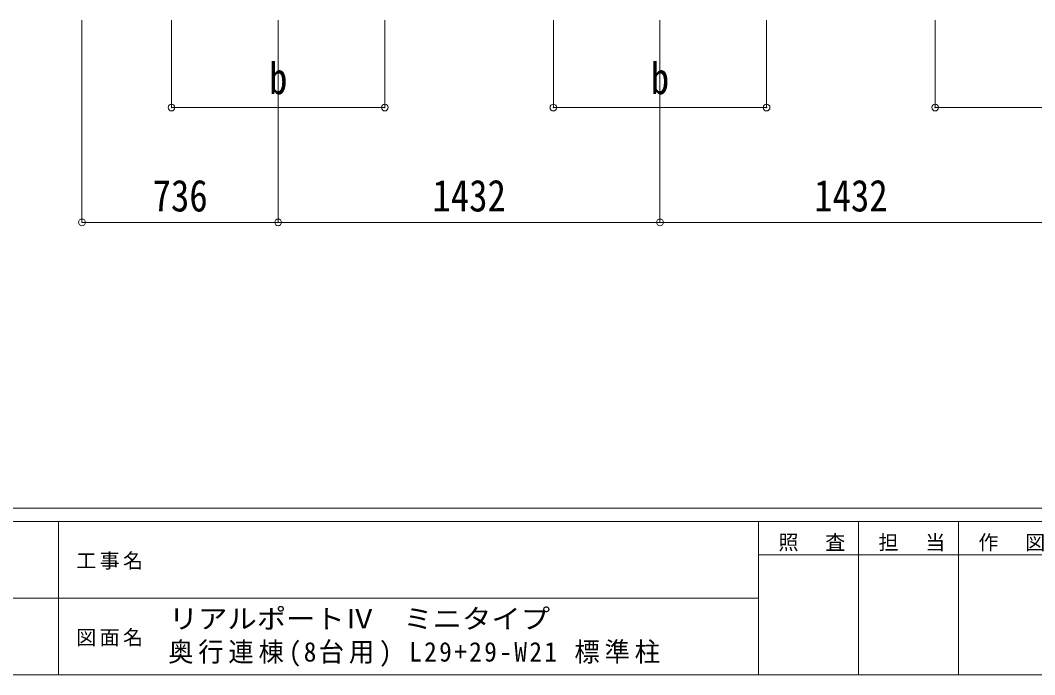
# Model space of a CAD drawing. Units: millimetres at full size. Extents: x -6988 to 7066, y -4877 to 4823.
# Drawn here: x -479 to 3326, y -4877 to -2423 of the extents above; entities that cross this region are included whole.
import ezdxf
from ezdxf.enums import TextEntityAlignment as Align

# ---------------------------------------------------------------- set-up
doc = ezdxf.new("R2010")
doc.units = ezdxf.units.MM
doc.header["$LTSCALE"] = 25
doc.header["$PDMODE"] = 32
doc.header["$PDSIZE"] = 25
doc.layers.add('0-A_寸法', color=6, linetype='Continuous', lineweight=9)
doc.layers.add('F-0_240', color=7, linetype='Continuous', lineweight=9)
doc.styles.add('ＭＳ ゴシック', font='')
doc.styles.get('ＭＳ ゴシック').set_extended_font_data('MS Gothic')

msp = doc.modelspace()

# ---------------------------------------------------------------- linework, layer by layer
at = {"layer": '0-A_寸法'}
for p, q in [((-247.64, -3180.99), (-247.64, -2423.39)), ((88.26, -2750.85), (88.26, -2423.39)), ((488.36, -3180.99), (488.36, -2423.39)), ((888.26, -2750.85), (888.26, -2423.39)), ((1520.36, -2750.85), (1520.36, -2423.39)), ((1920.36, -3180.99), (1920.36, -2423.39)), ((2320.36, -2750.85), (2320.36, -2423.39)), ((2952.36, -2750.85), (2952.36, -2423.39)), ((88.26, -2750.85), (888.26, -2750.85)), ((1520.36, -2750.85), (2320.36, -2750.85)), ((3752.36, -2750.85), (2952.36, -2750.85)), ((-247.64, -3180.99), (488.36, -3180.99)), ((488.36, -3180.99), (1920.36, -3180.99)), ((3352.36, -3180.99), (1920.36, -3180.99))]:
    msp.add_line(p, q, dxfattribs=at)
for p in [(88.26, -2750.85), (888.26, -2750.85), (1520.36, -2750.85), (2320.36, -2750.85), (2952.36, -2750.85), (-247.64, -3180.99), (488.36, -3180.99), (1920.36, -3180.99)]:
    msp.add_point(p, dxfattribs=at)
at = {"layer": 'F-0_240', "color": 5}
for p, q in [((-6987.88, -4252.21), (6712.12, -4252.21)), ((-6987.88, -4302.21), (4489.82, -4302.21)), ((-335.18, -4302.21), (-335.18, -4877.21)), ((2289.82, -4302.21), (2289.82, -4877.21)), ((2664.82, -4302.21), (2664.82, -4877.21)), ((3039.82, -4302.21), (3039.82, -4877.21)), ((2289.82, -4427.21), (3789.82, -4427.21)), ((-2835.18, -4589.71), (2289.82, -4589.71)), ((-6987.88, -4877.21), (6712.12, -4877.21))]:
    msp.add_line(p, q, dxfattribs=at)

# ---------------------------------------------------------------- texts
at = {"layer": '0-A_寸法', "color": 7, "style": 'ＭＳ ゴシック', "width": 0.85}
for s, p in [('b', (453.99, -2735.85)), ('b', (1885.99, -2735.85)), ('736', (17.24, -3175.99)), ('1432', (1066.86, -3175.99)), ('1432', (2498.86, -3175.99))]:
    msp.add_text(s, height=119.1, dxfattribs=at).set_placement(p, align=Align.BOTTOM_LEFT)
at = {"layer": 'F-0_240', "style": 'ＭＳ ゴシック', "width": 1.1}
msp.add_text('リアルポートⅣ\u3000ミニタイプ', height=73.31, dxfattribs=at).set_placement((78.1, -4725.87), align=Align.BOTTOM_LEFT)
at = {"layer": 'F-0_240', "attachment_point": 7, "style": 'ＭＳ ゴシック'}
for s, insert, char_height in [('\\T1.17;照\u3000査', (2364.83, -4414.71), 54.99), ('\\T1.17;担\u3000当', (2739.83, -4414.71), 54.99), ('\\T1.17;作\u3000図', (3114.82, -4414.71), 54.99), ('\\T1.17;工事名', (-269.26, -4483.46), 54.99), ('\\T1.17;図面名', (-269.26, -4770.96), 54.99), ('\\T1.19;\\W0.95;奥行連棟(8台用)\\~L29+29-W21\\~標準柱', (75.55, -4847.54), 73.31)]:
    msp.add_mtext(s, dxfattribs=dict(at, insert=insert, char_height=char_height))

doc.saveas('drawing.dxf')
